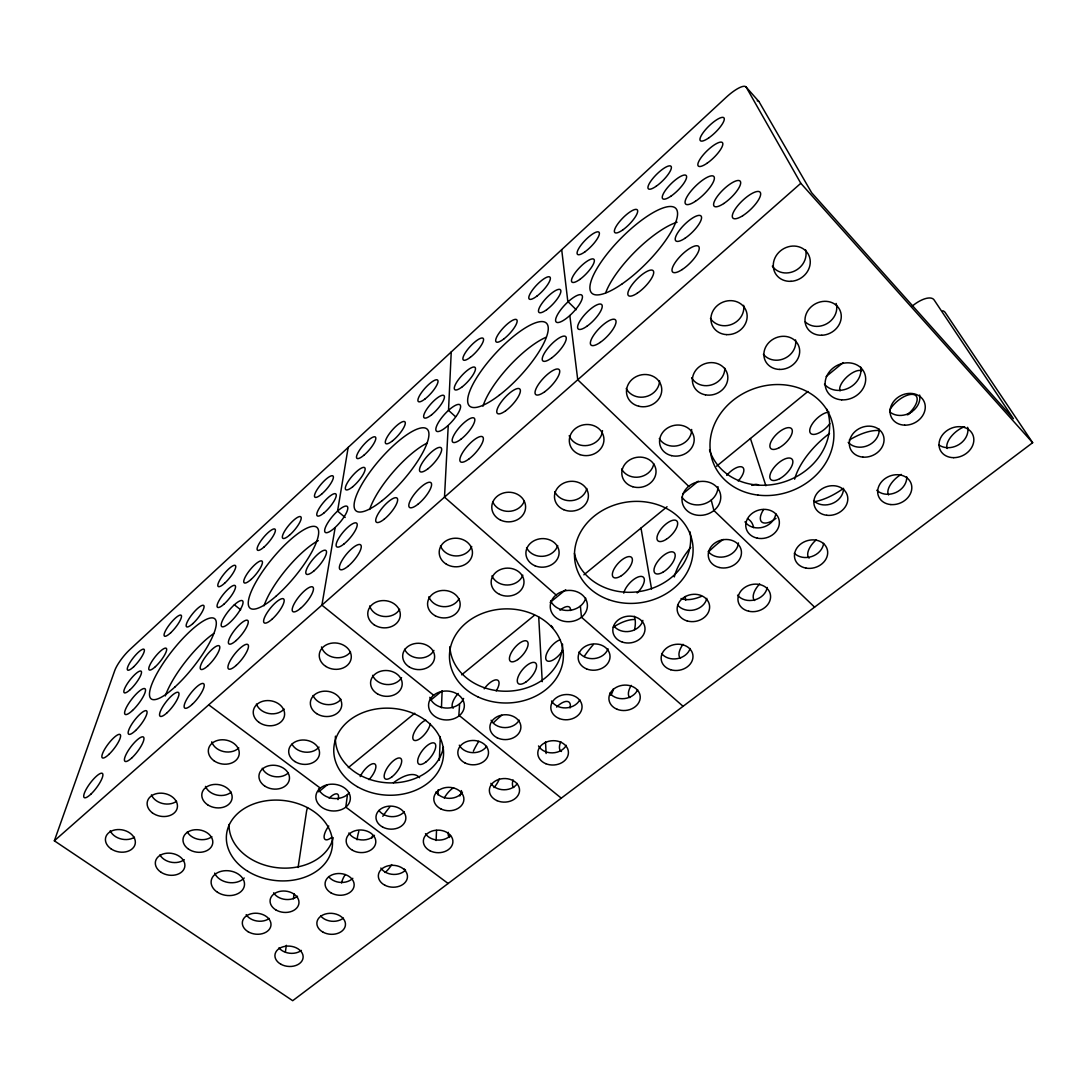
<?xml version="1.0" encoding="UTF-8"?>
<svg xmlns="http://www.w3.org/2000/svg" width="1087" height="1087" viewBox="0 0 1087 1087"><rect width="100%" height="100%" fill="white"/><g stroke="black" fill="none" stroke-linecap="round" stroke-linejoin="round"><path stroke-width="1.5" d="M463.633 698.438A17.691 14.389 1.6 0 1 459.652 703.751L458.796 716.088A17.895 14.471 1.5 0 1 433.944 715.722A17.895 14.471 1.5 0 1 433.224 695.612L434.229 694.797A17.895 14.471 1.5 0 1 459.176 695.435A17.895 14.471 1.5 0 1 459.366 715.626L561.286 798.157M436.118 840.523L436.526 830.373M437.952 794.869L438.156 789.787M439.338 760.275L440.289 736.551M441.444 707.759L442.137 690.816L430.398 700.422M447.817 425.696L447.26 426.199A17.664 5.163 -48.1 0 1 435.833 429.093A17.664 5.163 -48.1 0 1 448.306 410.533L448.877 410.03A17.664 5.163 -48.1 0 1 460.616 406.715A17.664 5.163 -48.1 0 1 448.252 425.302L444.501 497.153L556.082 594.969L556.693 594.48A18.615 15.653 -4.7 0 1 582.578 595.173A18.615 15.653 -4.7 0 1 581.722 617.036L581.097 617.538A18.615 15.653 -4.7 0 1 555.308 617.117A18.615 15.653 -4.7 0 1 555.62 595.35L556.082 594.969M451.241 351.957L448.523 410.342L455.494 416.661M448.129 883.486L345.802 807.138L347.473 794.57M285.365 951.967L286.357 945.323M293.368 898.84L294.115 893.867M298.083 867.48L306.52 811.513A17.528 6.495 -53.4 0 1 307.594 807.614M334.796 527.779L334.266 528.241A17.025 4.796 -49.7 0 1 324.741 529.695A17.025 4.796 -49.7 0 1 337.364 511.27L337.894 510.795A17.025 4.796 -49.7 0 1 347.745 508.933A17.025 4.796 -49.7 0 1 335.19 527.412L321.901 605.146L433.659 695.259M348.18 447.396L337.568 511.08L345.177 517.48M54.35 840.808L114.76 670.53A18.628 4.362 -51.7 0 1 129.788 649.659L726.13 97.368A23.343 6.305 -44 0 1 746.266 87.273L800.806 183.295L1032.65 442.694L292.702 1000.692L54.35 840.808L800.806 183.295M234.344 604.807L234.643 604.535A16.55 4.43 -51.1 0 1 242.836 603.937A16.55 4.43 -51.1 0 1 230.159 622.267L229.792 622.606A16.55 4.43 -51.1 0 1 221.395 623.367A16.55 4.43 -51.1 0 1 234.344 604.793L240.675 609.766M567.876 301.969L561.694 249.657M569.819 315.515L569.208 316.059A18.547 5.517 -46.3 0 1 557.21 315.23A18.547 5.517 -46.3 0 1 580.336 294.645A18.547 5.517 -46.3 0 1 569.819 315.515L577.74 379.784L688.71 486.31A19.539 16.835 -14.3 0 1 716.102 486.392A19.539 16.835 -14.3 0 1 713.928 510.51L713.507 510.849A19.539 16.835 -14.3 0 1 686.699 510.36A19.539 16.835 -14.3 0 1 688.207 486.731L688.71 486.31M327.432 784.692L319.619 791.091A17.528 6.495 -53.4 0 0 318.708 791.852M348.288 767.626L414.758 713.221M461.649 674.837L534.532 615.201M550.131 602.443L565.702 589.684M583.882 574.819L667.051 506.746M682.677 493.96L698.316 481.161M716.55 466.241L807.899 391.483M826.188 376.51L843.159 362.61M459.421 703.928L459.081 704.213A17.691 14.389 1.6 0 1 429.813 697.338M585.73 598.203A18.397 15.544 -4.7 0 1 580.621 605.812L580.01 606.315A18.397 15.544 -4.7 0 1 550.633 600.703M711.211 500.088L710.803 500.428A19.308 16.699 -14.6 0 1 681.984 497.126M320.312 788.116L320.842 787.695A17.297 13.384 5.3 0 1 349.688 794.488A17.297 13.384 5.3 0 1 329.212 810.494A17.297 13.384 5.3 0 1 320.312 788.116L208.718 704.838M683.084 706.305L581.477 617.226L580.376 606.016M814.584 607.144L713.914 510.51L711.224 500.102A19.308 16.699 -14.6 0 0 717.963 486.663M568.121 301.751L576.219 309.727M745.954 86.878L758.794 101.417M1032.65 442.694L945.214 312.512A21.577 9.321 -40.5 0 0 942.769 310.773M750.424 438.509L765.887 485.767M640.99 528.065L651.561 589.005M538.717 616.981L542.236 681.671M545.497 741.864L546.136 753.522M757.231 100.792A23.221 6.522 -43.8 0 1 759.106 101.825L811.649 192.739L1013.424 418.74L934.127 299.958A21.672 9.172 -40.7 0 0 912.401 305.95M605.676 292.811A59.391 18.397 -45.2 0 1 677.079 222.21M836.161 303.463A18.438 16.251 -29.8 0 1 827.234 323.491A18.438 16.251 -29.8 0 1 805.277 321.861M743.671 305.325A18.221 16.495 -25.9 0 1 731.741 324.361A18.221 16.495 -25.9 0 1 710.45 318.45M967.661 427.313A17.786 14.688 -26.7 0 1 958.938 444.556A17.786 14.688 -26.7 0 1 938.937 445.004M805.589 249.833A18.805 16.876 -32.9 0 1 794.842 270.894A18.805 16.876 -32.9 0 1 772.327 266.152M843.512 489.001A17.079 14.376 -20.4 0 1 832.017 503.594A17.079 14.376 -20.4 0 1 813.592 500.618M879.206 429.12A17.582 14.905 -24.3 0 1 867.793 445.575A17.582 14.905 -24.3 0 1 848.186 442.327M860.755 367.134A20.571 17.786 -26.6 0 1 848.349 388.195A20.571 17.786 -26.6 0 1 824.449 384.159M795.575 339.932A18.071 16.006 -25.9 0 1 784.42 358.493A18.071 16.006 -25.9 0 1 763.387 354.24M724.825 368.262A17.732 15.884 -20.6 0 1 711.387 384.947A17.732 15.884 -20.6 0 1 691.631 377.76M827.003 409.337A62.149 53.956 -20.6 0 1 785.629 481.405A62.149 53.956 -20.6 0 1 709.512 449.882M919.656 395.029A17.922 15.136 -27 0 1 910.104 412.802A17.922 15.136 -27 0 1 889.655 411.81M906.735 476.826A17.283 14.362 -23 0 1 895.865 492.506A17.283 14.362 -23 0 1 876.774 490.251M823.633 543.337A16.672 13.859 -17.7 0 1 811.812 556.503A16.672 13.859 -17.7 0 1 794.312 553.215M659.578 380.926A17.541 15.87 -15.3 0 1 645.501 396.741A17.541 15.87 -15.3 0 1 626.234 388.467M691.658 429.46A17.256 15.272 -15.3 0 1 678.696 445.425A17.256 15.272 -15.3 0 1 659.279 438.564M775.819 513.689A16.808 14.253 -16.7 0 1 762.775 527.263A16.808 14.253 -16.7 0 1 744.975 521.855M809.095 558.12A16.183 8.071 -43.9 0 1 816.079 539.981M840.115 390.872A14.838 6.427 -42.2 0 1 846.827 376.999A14.838 6.427 -42.2 0 1 861.624 370.844M843.566 488.335A55.274 25.694 -42.8 0 1 814.584 501.65M794.651 479.177A55.274 25.694 -42.8 0 1 829.53 433.414M947.185 448.51A17.27 8.533 -40 0 1 964.604 426.688M829.816 423.672A14.81 6.563 -43 0 1 813.429 434.433A14.81 6.563 -43 0 1 812.655 423.359A14.81 6.563 -43 0 1 829.014 412.082M889.696 410.084A18.234 8.424 -41.2 0 1 913.854 394.595A18.234 8.424 -41.2 0 1 907.265 414.854M908.338 414.555A18.153 8.56 -41 0 1 910.064 413.101M910.947 412.421A18.153 8.56 -41 0 1 911.857 411.769M849.26 440.086A55.016 26.115 -42.7 0 1 879.179 430.506M888.541 494.938A16.781 8.343 -41.6 0 1 901.232 474.408M482.981 406.198A56.225 17.27 -47.2 0 1 545.851 337.364M690.041 531.828A58.82 50.423 -9.2 0 1 641.724 591.151A58.82 50.423 -9.2 0 1 574.439 553.392M738.44 542.943A16.55 13.995 -14 0 1 726.034 556.422A16.55 13.995 -14 0 1 708.194 551.476M706.822 598.326A16.156 13.479 -11.1 0 1 694.24 609.902A16.156 13.479 -11.1 0 1 677.609 605.079M642.865 620.405A15.979 13.316 -7.6 0 1 630.025 631.302A15.979 13.316 -7.6 0 1 613.747 625.854M690.136 648.463A15.829 12.976 -9.4 0 1 677.283 658.654A15.829 12.976 -9.4 0 1 661.603 653.572M767.191 587.469A16.291 13.506 -14.1 0 1 754.636 599.888A16.291 13.506 -14.1 0 1 737.557 595.16M653.79 463.782A16.998 14.987 -11.6 0 1 639.292 477.003A16.998 14.987 -11.6 0 1 621.628 469M586.844 488.484A16.794 14.783 -6.3 0 1 571.83 500.618A16.794 14.783 -6.3 0 1 554.791 491.664M557.699 545.538A16.427 14.185 -3.6 0 1 542.807 556.299A16.427 14.185 -3.6 0 1 526.57 547.644M524.369 500.917A16.713 14.702 -1.6 0 1 508.716 511.352A16.713 14.702 -1.6 0 1 492.642 501.623M602.483 430.629A17.161 15.395 -8.6 0 1 587.7 445.439A17.161 15.395 -8.6 0 1 569.194 435.67M685.707 600.173A52.23 24.661 -46 0 1 685.299 596.505M708.969 551.517A52.23 24.661 -46 0 1 723.249 539.451M726.727 475.372A14.063 6.114 -45 0 1 742.231 467.07A14.063 6.114 -45 0 1 738.182 480.997M680.476 658.301A15.408 7.555 -47.6 0 1 683.03 644.319M754.609 600.513A15.829 7.867 -45.5 0 1 759.691 583.936M775.982 518.404A17.202 7.989 -44.5 0 1 775.14 519.029M774.284 519.613A17.202 7.989 -44.5 0 1 761.634 521.896A17.202 7.989 -44.5 0 1 763.617 509.545M747.53 518.689A52.475 24.267 -46.1 0 1 753.617 527.657M701.631 596.287A52.475 24.267 -46.1 0 1 681.046 598.516M674.293 576.939A52.475 24.267 -46.1 0 1 690.707 547.427M751.783 485.4A14.498 6.508 -44.8 0 1 758.903 485.454M369.648 509.49A53.902 16.101 -49 0 1 426.824 443.224M264.032 605.772A52.19 14.905 -50.5 0 1 318.287 540.606M165.319 695.925A50.926 13.751 -51.7 0 1 213.745 633.517M562.536 644.075A56.347 46.755 -1.2 0 1 507.276 691.21A56.347 46.755 -1.2 0 1 449.896 646.602M608.013 648.776A15.775 13.044 -5.5 0 1 594.44 658.545A15.775 13.044 -5.5 0 1 578.909 652.051M579.847 699.783A15.463 12.541 -3.9 0 1 565.919 707.895A15.463 12.541 -3.9 0 1 551.557 700.993M519.178 720.178A15.327 12.365 -1.1 0 1 505.088 727.611A15.327 12.365 -1.1 0 1 491.093 720.233M566.286 745.315A15.164 12.093 -3 0 1 552.427 752.87A15.164 12.093 -3 0 1 538.513 745.94M637.621 689.756A15.531 12.609 -6.5 0 1 624.59 698.574A15.531 12.609 -6.5 0 1 609.78 693.139M522.82 575.159A16.251 13.873 -1.4 0 1 507.602 585.01A16.251 13.873 -1.4 0 1 491.976 575.825M459.094 598.679A16.128 13.642 2.3 0 1 443.333 606.655A16.128 13.642 2.3 0 1 428.862 596.749M433.903 650.393A15.802 13.098 3.2 0 1 418.984 658.043A15.802 13.098 3.2 0 1 404.581 649.265M399.676 609.277A16.101 13.52 5.4 0 1 383.616 616.438A16.101 13.52 5.4 0 1 369.621 605.975M471.717 546.476A16.441 14.199 1.9 0 1 455.997 555.946A16.441 14.199 1.9 0 1 440.507 545.932M349.362 792.627A17.12 13.302 5.4 0 1 332.948 798.429A17.12 13.302 5.4 0 1 318.559 788.999M443.428 747.285A54.364 43.249 3.7 0 1 384.322 782.558A54.364 43.249 3.7 0 1 335.435 736.157M486.663 746.321A15.177 12.106 0.3 0 1 472.546 752.652A15.177 12.106 0.3 0 1 459.285 745.193M462.478 792.124A14.892 11.644 1.1 0 1 449.244 798.347A14.892 11.644 1.1 0 1 435.996 791.934M404.364 811.649A14.81 11.468 3.2 0 1 378.969 810.481M450.494 835.523A14.634 11.237 1.4 0 1 425.465 833.675M517.412 783.496A14.933 11.726 -1 0 1 504.001 789.773A14.933 11.726 -1 0 1 490.862 783.333M401.565 677.677A15.666 12.799 4.5 0 1 386.415 684.511A15.666 12.799 4.5 0 1 372.596 675.326M340.951 699.308A15.585 12.568 6.8 0 1 325.978 704.485A15.585 12.568 6.8 0 1 313.083 695.49M319.007 747.109A15.3 12.079 7 0 1 304.822 752.122A15.3 12.079 7 0 1 291.982 744.106M284.115 709.064A15.585 12.446 8.9 0 1 268.91 713.534A15.585 12.446 8.9 0 1 256.423 704.063M350.517 651.942A15.884 13.071 7.1 0 1 334.429 657.486A15.884 13.071 7.1 0 1 321.494 646.928M184.26 859.668A14.715 10.924 9.7 0 1 159.925 854.898M176.583 801.268A15.123 11.468 10.9 0 1 151.433 794.91M301.384 950.405A13.995 10.123 5.3 0 1 278.951 947.85M134.516 837.221A14.946 11.101 11.4 0 1 110.208 830.781M352.813 878.31A14.416 10.816 4.4 0 1 328.6 876.557M297.525 896.218A14.348 10.625 5.9 0 1 273.598 892.821M244.222 878.011A16.604 12.324 7.8 0 1 228.121 882.454A16.604 12.324 7.8 0 1 214.655 873.092M211.856 836.677A14.838 11.155 9.2 0 1 187.317 831.922M231.232 792.138A15.109 11.604 9.4 0 1 216.829 795.045A15.109 11.604 9.4 0 1 205.484 786.39M333.22 837.71A52.665 40.015 6.7 0 1 276.261 867.589A52.665 40.015 6.7 0 1 229.058 824.476M269.318 918.447A14.24 10.408 6.5 0 1 246.165 914.67M343.424 918.067A14.172 10.435 4.3 0 1 320.665 915.933M405.56 870.116A14.43 10.897 2.7 0 1 380.871 868.051M238.814 747.978A15.395 12.025 9.9 0 1 223.528 751.538A15.395 12.025 9.9 0 1 211.734 741.81M288.381 772.871A15.164 11.821 7.7 0 1 274.128 776.539A15.164 11.821 7.7 0 1 262.28 768.292M374.458 835.332A14.675 11.223 4 0 1 361.061 839.884A14.675 11.223 4 0 1 348.913 832.955M613.421 688.669A14.742 6.93 -49.6 0 1 610.84 695.245M584.195 656.534A50.192 23.099 -49 0 1 593.393 644.509M613.245 627.172A50.192 23.099 -49 0 1 634.197 619.495M559.995 610.228A13.207 5.557 -49 0 1 570.458 610.514M552.835 627.498A13.207 5.557 -49 0 1 551.775 626.601M551.598 626.275A13.207 5.557 -49 0 1 551.34 625.541M561.449 751.484A14.865 7.011 -50.8 0 1 560.783 741.714M629.917 697.609A15.15 7.337 -49 0 1 631.221 685.367M634.278 616.234A50.423 22.718 -49 0 1 634.55 629.631M623.775 593.162A13.886 6.128 -47.6 0 1 640.365 576.423A13.886 6.128 -47.6 0 1 638.395 591.695M637.797 592.333A13.886 6.128 -47.6 0 1 637.172 592.945M562.658 650.515A13.533 5.843 -49.5 0 1 549.356 661.276A13.533 5.843 -49.5 0 1 547.413 651.996A13.533 5.843 -49.5 0 1 560.389 639.672M556.612 707.08A14.376 6.576 -50.4 0 1 567.02 701.4A14.376 6.576 -50.4 0 1 570.077 707.95M499.409 778.74A14.321 6.413 -52.2 0 1 494.001 787.586M473.348 751.199A48.725 21.509 -51.5 0 1 478.742 741.334M493.362 722.855A48.725 21.509 -51.5 0 1 501.732 715.3M449.597 837.466A14.471 6.468 -53.3 0 1 448.292 832.329M513.716 787.531A14.688 6.78 -51.9 0 1 513.105 779.95M484.204 688.832A13.126 5.462 -50.7 0 1 496.868 679.891A13.126 5.462 -50.7 0 1 496.215 690.911M453.225 708.167A12.827 5.204 -51.1 0 1 458.198 693.452M461.404 790.575A14.009 6.087 -52.8 0 1 459.855 795.956M444.27 798.035A14.009 6.087 -52.8 0 1 453.605 787.667M405.003 870.728A14.348 6.25 -54.1 0 1 404.405 869.016M430.316 723.562A12.704 5.055 -51.8 0 1 419.419 739.024A12.704 5.055 -51.8 0 1 413.4 734.418A12.704 5.055 -51.8 0 1 425.805 720.11M360.218 776.594A12.555 4.851 -52.8 0 1 374.458 763.781A12.555 4.851 -52.8 0 1 368.982 779.664M331.848 837.207A12.84 4.959 -53.8 0 1 324.239 838.131A12.84 4.959 -53.8 0 1 328.763 826.011M393.426 782.762A47.842 19.593 -53.4 0 1 419.555 777.721M357.093 839.803A47.842 19.593 -53.4 0 1 358.832 831.351M391.687 864.6A14.022 5.924 -54.3 0 1 385.097 872.494M329.184 798.184A12.46 4.701 -53.4 0 1 337.989 799.638M341.576 882.929A13.737 5.612 -54.6 0 1 345.286 874.532M371.754 838.118A47.651 19.933 -53.5 0 1 372.583 835.781M382.801 816.323A47.651 19.933 -53.5 0 1 389.771 807.016M600.187 342.432A17.555 5.639 -46 0 0 615.527 319.945A17.555 5.639 -46 0 0 593.896 334.891A17.555 5.639 -46 0 0 600.187 342.432M586.926 326.263A16.916 5.231 -46.1 0 0 601.777 304.686A16.916 5.231 -46.1 0 0 581.083 319.252A16.916 5.231 -46.1 0 0 586.926 326.263M579.765 279.468A15.829 4.552 -46 0 0 594.032 259.453A15.829 4.552 -46 0 0 574.928 273.15A15.829 4.552 -46 0 0 579.765 279.468M707.121 163.213A16.835 4.81 -44.2 0 0 722.407 142.601A16.835 4.81 -44.2 0 0 701.441 157.139A16.835 4.81 -44.2 0 0 707.121 163.213M656.29 186.176A15.965 4.416 -44.9 0 0 671.087 166.393A15.965 4.416 -44.9 0 0 651.643 180.007A15.965 4.416 -44.9 0 0 656.29 186.176M584.996 251.79A15.422 4.28 -45.9 0 0 599.114 232.373A15.422 4.28 -45.9 0 0 580.621 245.662A15.422 4.28 -45.9 0 0 584.996 251.79M708.67 137.967A16.4 4.511 -44.2 0 0 723.969 117.899A16.4 4.511 -44.2 0 0 703.751 131.853A16.4 4.511 -44.2 0 0 708.67 137.967M742.761 215.688A18.792 6.006 -43.7 0 0 760.207 192.317A18.792 6.006 -43.7 0 0 736.456 207.345A18.792 6.006 -43.7 0 0 742.761 215.688M622.769 229.914A15.952 4.511 -45.4 0 0 637.362 209.954A15.952 4.511 -45.4 0 0 617.987 223.623A15.952 4.511 -45.4 0 0 622.769 229.914M671.005 196.136A16.536 4.742 -44.7 0 0 686.277 175.618A16.536 4.742 -44.7 0 0 665.964 189.6A16.536 4.742 -44.7 0 0 671.005 196.136M695.422 201.285A19.715 5.856 -44.4 0 0 714.01 176.705A19.715 5.856 -44.4 0 0 689.688 192.739A19.715 5.856 -44.4 0 0 695.422 201.285M684.837 238.379A17.705 5.476 -44.6 0 0 701.169 216.177A17.705 5.476 -44.6 0 0 679.171 230.661A17.705 5.476 -44.6 0 0 684.837 238.379M637.267 293.205A17.541 5.53 -45.3 0 0 653.301 270.88A17.541 5.53 -45.3 0 0 631.724 285.215A17.541 5.53 -45.3 0 0 637.267 293.205M622.375 283.707A59.69 17.813 -45.3 0 0 676.046 208.663A59.69 17.813 -45.3 0 0 602.714 259.752A59.69 17.813 -45.3 0 0 622.375 283.707M723.738 203.541A18.044 5.557 -44 0 0 740.206 181.189A18.044 5.557 -44 0 0 717.488 196.19A18.044 5.557 -44 0 0 723.738 203.541M682.242 269.522A18.234 5.856 -44.6 0 0 698.724 246.532A18.234 5.856 -44.6 0 0 675.897 261.532A18.234 5.856 -44.6 0 0 682.242 269.522M821.772 335.258A18.669 16.414 -29.3 0 0 839.477 309.279A18.669 16.414 -29.3 0 0 808.117 310.339A18.669 16.414 -29.3 0 0 821.772 335.258M726.564 334.619A18.452 16.658 -25.4 0 0 745.818 309.999A18.452 16.658 -25.4 0 0 714.702 308.314A18.452 16.658 -25.4 0 0 726.564 334.619M953.679 457.668A18.003 14.81 -26.4 0 0 972.688 434.447A18.003 14.81 -26.4 0 0 942.891 434.392A18.003 14.81 -26.4 0 0 953.679 457.668M791.023 281.316A19.05 17.052 -32.4 0 0 808.157 253.991A19.05 17.052 -32.4 0 0 776.145 255.785A19.05 17.052 -32.4 0 0 791.023 281.316M826.786 515.279A17.283 14.484 -20.2 0 0 847.14 494.802A17.283 14.484 -20.2 0 0 818.579 491.569A17.283 14.484 -20.2 0 0 826.786 515.279M862.874 457.111A17.8 15.028 -24 0 0 883.269 435.221A17.8 15.028 -24 0 0 853.906 432.653A17.8 15.028 -24 0 0 862.874 457.111M841.691 399.839A20.83 17.935 -26.3 0 0 864.532 373.14A20.83 17.935 -26.3 0 0 829.979 371.047A20.83 17.935 -26.3 0 0 841.691 399.839M779.447 369.431A18.289 16.156 -25.5 0 0 798.32 345.068A18.289 16.156 -25.5 0 0 767.544 344.117A18.289 16.156 -25.5 0 0 779.447 369.431M705.477 394.853A17.949 16.033 -20.2 0 0 727.244 373.561A17.949 16.033 -20.2 0 0 697.596 368.221A17.949 16.033 -20.2 0 0 705.477 394.853M757.911 495.074A62.91 54.418 -20.3 0 0 831.229 418.984A62.91 54.418 -20.3 0 0 726.7 406.13A62.91 54.418 -20.3 0 0 757.911 495.074M904.669 425.153A18.153 15.259 -26.7 0 0 924.195 401.782A18.153 15.259 -26.7 0 0 894.153 400.872A18.153 15.259 -26.7 0 0 904.669 425.153M890.851 504.572A17.501 14.471 -22.8 0 0 911.096 483.457A17.501 14.471 -22.8 0 0 882.291 480.997A17.501 14.471 -22.8 0 0 890.851 504.572M805.943 568.093A16.862 13.968 -17.5 0 0 827.329 549.669A16.862 13.968 -17.5 0 0 799.937 544.641A16.862 13.968 -17.5 0 0 805.943 568.093M638.816 406.266A17.759 16.02 -14.9 0 0 661.344 386.333A17.759 16.02 -14.9 0 0 632.186 379.322A17.759 16.02 -14.9 0 0 638.816 406.266M671.481 455.63A17.46 15.408 -15 0 0 693.819 436.417A17.46 15.408 -15 0 0 665.285 429.678A17.46 15.408 -15 0 0 671.481 455.63M757.299 538.16A17.012 14.362 -16.5 0 0 779.026 519.681A17.012 14.362 -16.5 0 0 751.375 513.988A17.012 14.362 -16.5 0 0 757.299 538.16M779.243 447.654A14.348 6.25 -43.8 0 0 791.621 428.781A14.348 6.25 -43.8 0 0 772.449 439.175A14.348 6.25 -43.8 0 0 779.243 447.654M779.678 478.688A14.702 6.604 -44 0 0 792.056 459.203A14.702 6.604 -44 0 0 772.3 469.91A14.702 6.604 -44 0 0 779.678 478.688M461.065 439.121A16.074 4.878 -48.1 0 0 474.312 418.25A16.074 4.878 -48.1 0 0 455.14 433.061A16.074 4.878 -48.1 0 0 461.065 439.121M470.386 357.27A14.675 4.035 -47.5 0 0 483.267 338.465A14.675 4.035 -47.5 0 0 466.024 351.699A14.675 4.035 -47.5 0 0 470.386 357.27M551.639 357.949A16.658 5.136 -46.7 0 0 565.743 336.657A16.658 5.136 -46.7 0 0 545.416 351.563A16.658 5.136 -46.7 0 0 551.639 357.949M499.096 395.342A56.51 16.713 -47.2 0 0 546.394 323.138A56.51 16.713 -47.2 0 0 478.334 375.151A56.51 16.713 -47.2 0 0 499.096 395.342M462.423 386.659A15.069 4.266 -47.7 0 0 475.046 367.392A15.069 4.266 -47.7 0 0 457.165 381.469A15.069 4.266 -47.7 0 0 462.423 386.659M469.353 458.66A16.658 5.245 -48.2 0 0 482.764 436.974A16.658 5.245 -48.2 0 0 462.736 452.423A16.658 5.245 -48.2 0 0 469.353 458.66M544.723 391.728A17.147 5.489 -46.9 0 0 559.153 369.594A17.147 5.489 -46.9 0 0 538.214 384.798A17.147 5.489 -46.9 0 0 544.723 391.728M505.618 410.804A16.577 5.163 -47.5 0 0 519.98 389.2A16.577 5.163 -47.5 0 0 500.115 403.603A16.577 5.163 -47.5 0 0 505.618 410.804M536.869 296.153A15.082 4.185 -46.6 0 0 549.995 277.158A15.082 4.185 -46.6 0 0 531.869 290.895A15.082 4.185 -46.6 0 0 536.869 296.153M503.716 339.035A15.123 4.253 -47.1 0 0 516.773 319.795A15.123 4.253 -47.1 0 0 498.743 333.573A15.123 4.253 -47.1 0 0 503.716 339.035M546.679 309.7A15.598 4.47 -46.5 0 0 560.539 289.876A15.598 4.47 -46.5 0 0 541.829 303.572A15.598 4.47 -46.5 0 0 546.679 309.7M608.475 599.562A59.513 50.79 -9.1 0 0 692.895 545.674A59.513 50.79 -9.1 0 0 599.997 511.95A59.513 50.79 -9.1 0 0 608.475 599.562M687.201 620.949A16.346 13.574 -11 0 0 709.485 605.201A16.346 13.574 -11 0 0 683.451 597.741A16.346 13.574 -11 0 0 687.201 620.949M622.348 642.104A16.156 13.397 -7.5 0 0 644.931 627.512A16.156 13.397 -7.5 0 0 619.441 619.087A16.156 13.397 -7.5 0 0 622.348 642.104M670.72 669.741A16.006 13.071 -9.3 0 0 692.895 655.026A16.006 13.071 -9.3 0 0 667.567 647.336A16.006 13.071 -9.3 0 0 670.72 669.741M719.186 567.496A16.753 14.104 -13.8 0 0 741.212 550.144A16.753 14.104 -13.8 0 0 714.173 543.582A16.753 14.104 -13.8 0 0 719.186 567.496M500.428 520.034A16.916 14.81 -1.6 0 0 525.605 506.759A16.916 14.81 -1.6 0 0 500.047 494.381A16.916 14.81 -1.6 0 0 500.428 520.034M579.955 454.624A17.365 15.531 -8.5 0 0 603.815 437.558A17.365 15.531 -8.5 0 0 576.11 428.006A17.365 15.531 -8.5 0 0 579.955 454.624M632.783 486.731A17.202 15.109 -11.4 0 0 655.828 469.163A17.202 15.109 -11.4 0 0 628.15 460.983A17.202 15.109 -11.4 0 0 632.783 486.731M534.981 565.77A16.618 14.294 -3.6 0 0 559.085 551.87A16.618 14.294 -3.6 0 0 533.432 541.068A16.618 14.294 -3.6 0 0 534.981 565.77M563.664 509.667A16.998 14.905 -6.2 0 0 588.393 495.088A16.998 14.905 -6.2 0 0 562.278 483.878A16.998 14.905 -6.2 0 0 563.664 509.667M748.726 611.234A16.482 13.601 -13.9 0 0 770.33 594.249A16.482 13.601 -13.9 0 0 743.725 588.216A16.482 13.601 -13.9 0 0 748.726 611.234M666.277 539.342A13.696 5.911 -46.5 0 0 676.753 520.904A13.696 5.911 -46.5 0 0 658.899 532.222A13.696 5.911 -46.5 0 0 666.277 539.342M663.111 572.102A14.036 6.237 -46.9 0 0 674.429 552.93A14.036 6.237 -46.9 0 0 656.222 563.677A14.036 6.237 -46.9 0 0 663.111 572.102M344.049 543.921A15.463 4.525 -49.8 0 0 356.821 523.35A15.463 4.525 -49.8 0 0 339.103 537.657A15.463 4.525 -49.8 0 0 344.049 543.921M363.873 455.263A14.117 3.777 -49 0 0 375.45 437.083A14.117 3.777 -49 0 0 359.145 450.738A14.117 3.777 -49 0 0 363.873 455.263M427.802 468.877A15.884 4.783 -48.6 0 0 441.281 447.98A15.884 4.783 -48.6 0 0 422.666 462.192A15.884 4.783 -48.6 0 0 427.802 468.877M382.203 500.591A54.16 15.571 -49 0 0 427.585 429.596A54.16 15.571 -49 0 0 364.784 479.557A54.16 15.571 -49 0 0 382.203 500.591M352.677 486.772A14.498 3.981 -49.3 0 0 364.811 467.804A14.498 3.981 -49.3 0 0 348.193 481.419A14.498 3.981 -49.3 0 0 352.677 486.772M347.84 566.409A16.02 4.837 -50 0 0 360.802 545.022A16.02 4.837 -50 0 0 342.337 559.927A16.02 4.837 -50 0 0 347.84 566.409M418.06 504.164A16.373 5.082 -49 0 0 430.968 482.71A16.373 5.082 -49 0 0 411.552 498.24A16.373 5.082 -49 0 0 418.06 504.164M384.241 519.165A15.884 4.783 -49.3 0 0 397.149 498.186A15.884 4.783 -49.3 0 0 378.616 513.01A15.884 4.783 -49.3 0 0 384.241 519.165M425.207 398.82A14.416 3.927 -48.1 0 0 437.721 380.205A14.416 3.927 -48.1 0 0 420.954 393.385A14.416 3.927 -48.1 0 0 425.207 398.82M392.529 440.833A14.498 3.981 -48.7 0 0 405.016 421.946A14.498 3.981 -48.7 0 0 388.317 435.208A14.498 3.981 -48.7 0 0 392.529 440.833M431.621 414.772A14.892 4.185 -48.2 0 0 444.012 395.627A14.892 4.185 -48.2 0 0 426.484 409.636A14.892 4.185 -48.2 0 0 431.621 414.772M236.178 640.515A15.028 4.158 -51.3 0 0 247.809 620.514A15.028 4.158 -51.3 0 0 230.987 635.474A15.028 4.158 -51.3 0 0 236.178 640.515M263.883 547.155A13.683 3.519 -50.2 0 0 275.093 529.233A13.683 3.519 -50.2 0 0 259.752 542.603A13.683 3.519 -50.2 0 0 263.883 547.155M313.871 570.96A15.327 4.416 -50.3 0 0 326.073 550.647A15.327 4.416 -50.3 0 0 308.545 565.403A15.327 4.416 -50.3 0 0 313.871 570.96M275.84 596.369A52.421 14.416 -50.4 0 0 317.01 527.467A52.421 14.416 -50.4 0 0 257.51 579.357A52.421 14.416 -50.4 0 0 275.84 596.369M251.029 579.48A14.063 3.696 -50.6 0 0 262.035 561.109A14.063 3.696 -50.6 0 0 246.192 575.295A14.063 3.696 -50.6 0 0 251.029 579.48M236.151 665.434A15.558 4.443 -51.5 0 0 247.945 644.632A15.558 4.443 -51.5 0 0 230.485 660.203A15.558 4.443 -51.5 0 0 236.151 665.434M300.474 608.421A15.816 4.674 -50.7 0 0 313.002 587.238A15.816 4.674 -50.7 0 0 295.012 602.32A15.816 4.674 -50.7 0 0 300.474 608.421M271.927 619.318A15.395 4.402 -50.9 0 0 283.625 598.951A15.395 4.402 -50.9 0 0 266.138 614.345A15.395 4.402 -50.9 0 0 271.927 619.318M321.725 494.014A13.914 3.669 -49.5 0 0 333.016 475.997A13.914 3.669 -49.5 0 0 317.091 489.639A13.914 3.669 -49.5 0 0 321.725 494.014M289.522 535.144A14.022 3.709 -50 0 0 300.841 516.841A14.022 3.709 -50 0 0 284.943 530.619A14.022 3.709 -50 0 0 289.522 535.144M324.008 512.915A14.362 3.9 -49.7 0 0 335.951 494.069A14.362 3.9 -49.7 0 0 319.605 507.67A14.362 3.9 -49.7 0 0 324.008 512.915M133.715 666.739A13.261 3.166 -51.7 0 0 144.082 649.333A13.261 3.166 -51.7 0 0 129.666 663.043A13.261 3.166 -51.7 0 0 133.715 666.739M131.88 757.829A15.232 4.063 -52.7 0 0 143.579 737.19A15.232 4.063 -52.7 0 0 127.111 752.489A15.232 4.063 -52.7 0 0 131.88 757.829M109.108 754.201A14.634 3.723 -52.6 0 0 120.195 734.608A14.634 3.723 -52.6 0 0 104.406 749.717A14.634 3.723 -52.6 0 0 109.108 754.201M91.186 793.863A15.123 3.913 -53.1 0 0 102.477 773.482A15.123 3.913 -53.1 0 0 86.24 789.176A15.123 3.913 -53.1 0 0 91.186 793.863M192.847 623.585A13.683 3.438 -51.2 0 0 203.785 605.554A13.683 3.438 -51.2 0 0 188.717 619.237A13.683 3.438 -51.2 0 0 192.847 623.585M155.441 666.616A13.751 3.41 -51.6 0 0 166.352 648.382A13.751 3.41 -51.6 0 0 151.365 662.241A13.751 3.41 -51.6 0 0 155.441 666.616M223.881 604.223A13.968 3.614 -50.9 0 0 235.254 585.703A13.968 3.614 -50.9 0 0 219.791 599.331A13.968 3.614 -50.9 0 0 223.881 604.223M174.993 686.93A51.157 13.302 -51.6 0 0 214.941 618.951A51.157 13.302 -51.6 0 0 158.688 670.448A51.157 13.302 -51.6 0 0 174.993 686.93M167.181 712.651A15.028 4.035 -52.2 0 0 178.553 692.555A15.028 4.035 -52.2 0 0 162.058 707.868A15.028 4.035 -52.2 0 0 167.181 712.651M170.673 632.783A13.37 3.261 -51.3 0 0 181.189 615.283A13.37 3.261 -51.3 0 0 166.501 628.965A13.37 3.261 -51.3 0 0 170.673 632.783M130.236 689.593A13.683 3.343 -51.9 0 0 141.256 671.318A13.683 3.343 -51.9 0 0 126.54 684.932A13.683 3.343 -51.9 0 0 130.236 689.593M135.617 730.478A14.702 3.818 -52.4 0 0 146.623 710.898A14.702 3.818 -52.4 0 0 130.589 726.17A14.702 3.818 -52.4 0 0 135.617 730.478M132.532 710.436A16.196 4.076 -52.1 0 0 145.114 688.845A16.196 4.076 -52.1 0 0 127.546 705.341A16.196 4.076 -52.1 0 0 132.532 710.436M192.25 704.335A15.408 4.28 -52.1 0 0 203.69 683.75A15.408 4.28 -52.1 0 0 186.584 699.539A15.408 4.28 -52.1 0 0 192.25 704.335M207.658 666.032A14.933 4.063 -51.6 0 0 219.425 646.018A14.933 4.063 -51.6 0 0 202.929 660.679A14.933 4.063 -51.6 0 0 207.658 666.032M224.615 583.243A13.547 3.41 -50.7 0 0 235.417 565.539A13.547 3.41 -50.7 0 0 220.321 579.154A13.547 3.41 -50.7 0 0 224.615 583.243M477.94 696.889A56.986 47.067 -1.2 0 0 563.406 655.556A56.986 47.067 -1.2 0 0 477.94 615.364A56.986 47.067 -1.2 0 0 477.94 696.889M559.316 718.561A15.626 12.623 -3.8 0 0 582.034 706.156A15.626 12.623 -3.8 0 0 557.957 696.74A15.626 12.623 -3.8 0 0 559.316 718.561M497.085 737.733A15.503 12.433 -1.1 0 0 520.877 727.597A15.503 12.433 -1.1 0 0 498.226 716.197A15.503 12.433 -1.1 0 0 497.085 737.733M545.851 763.713A15.327 12.161 -3 0 0 568.419 752.19A15.327 12.161 -3 0 0 545.049 742.666A15.327 12.161 -3 0 0 545.851 763.713M586.559 668.899A15.965 13.139 -5.5 0 0 610.024 656.181A15.965 13.139 -5.5 0 0 585.716 646.14A15.965 13.139 -5.5 0 0 586.559 668.899M374.091 624.74A16.291 13.615 5.3 0 0 400.165 616.492A16.291 13.615 5.3 0 0 377.868 601.437A16.291 13.615 5.3 0 0 374.091 624.74M446.404 564.221A16.645 14.308 1.9 0 0 472.41 553.772A16.645 14.308 1.9 0 0 448.673 539.532A16.645 14.308 1.9 0 0 446.404 564.221M499.531 594.358A16.427 13.982 -1.4 0 0 524.002 581.83A16.427 13.982 -1.4 0 0 499.178 570.145A16.427 13.982 -1.4 0 0 499.531 594.358M409.405 667.038A15.992 13.18 3.1 0 0 434.555 657.961A15.992 13.18 3.1 0 0 411.987 644.346A15.992 13.18 3.1 0 0 409.405 667.038M435.194 615.731A16.305 13.751 2.2 0 0 460.154 604.848A16.305 13.751 2.2 0 0 436.213 591.953A16.305 13.751 2.2 0 0 435.194 615.731M617.171 709.308A15.707 12.691 -6.4 0 0 640.229 696.781A15.707 12.691 -6.4 0 0 616.288 687.337A15.707 12.691 -6.4 0 0 617.171 709.308M357.243 786.648A54.961 43.507 3.7 0 0 443.374 756.715A54.961 43.507 3.7 0 0 365.368 711.713A54.961 43.507 3.7 0 0 357.243 786.648M440.86 808.905A15.055 11.712 1.1 0 0 463.891 799.57A15.055 11.712 1.1 0 0 441.798 788.646A15.055 11.712 1.1 0 0 440.86 808.905M382.597 827.03A14.96 11.522 3.1 0 0 405.831 818.742A14.96 11.522 3.1 0 0 384.322 807.152A14.96 11.522 3.1 0 0 382.597 827.03M430.017 850.781A14.783 11.291 1.3 0 0 452.885 842.208A14.783 11.291 1.3 0 0 431.485 831.27A14.783 11.291 1.3 0 0 430.017 850.781M464.788 762.829A15.34 12.174 0.2 0 0 488.484 753.332A15.34 12.174 0.2 0 0 466.241 741.769A15.34 12.174 0.2 0 0 464.788 762.829M259.032 722.393A15.761 12.528 8.8 0 0 284.414 716.048A15.761 12.528 8.8 0 0 263.326 701.115A15.761 12.528 8.8 0 0 259.032 722.393M325.896 666.467A16.06 13.153 7 0 0 351.21 658.124A16.06 13.153 7 0 0 328.695 643.857A16.06 13.153 7 0 0 325.896 666.467M377.502 693.873A15.829 12.895 4.4 0 0 402.163 684.769A15.829 12.895 4.4 0 0 379.485 671.63A15.829 12.895 4.4 0 0 377.502 693.873M294.89 761.539A15.463 12.147 6.9 0 0 319.429 754.337A15.463 12.147 6.9 0 0 298.028 740.723A15.463 12.147 6.9 0 0 294.89 761.539M316.602 713.588A15.761 12.65 6.7 0 0 341.658 706.047A15.761 12.65 6.7 0 0 319.918 691.93A15.761 12.65 6.7 0 0 316.602 713.588M497.031 800.657A15.096 11.794 -1 0 0 519.545 790.113A15.096 11.794 -1 0 0 496.773 780.235A15.096 11.794 -1 0 0 497.031 800.657M160.74 872.059A14.878 10.965 9.6 0 0 184.695 867.141A14.878 10.965 9.6 0 0 164.911 853.499A14.878 10.965 9.6 0 0 160.74 872.059M152.316 812.804A15.286 11.536 10.8 0 0 177.181 808.28A15.286 11.536 10.8 0 0 157.384 793.456A15.286 11.536 10.8 0 0 152.316 812.804M280.786 964.183A14.131 10.163 5.2 0 0 303.069 957.919A14.131 10.163 5.2 0 0 283.231 946.736A14.131 10.163 5.2 0 0 280.786 964.183M110.806 848.675A15.109 11.155 11.3 0 0 135.141 844.096A15.109 11.155 11.3 0 0 115.222 829.857A15.109 11.155 11.3 0 0 110.806 848.675M330.91 892.807A14.566 10.856 4.3 0 0 354.063 886.163A14.566 10.856 4.3 0 0 333.899 874.206A14.566 10.856 4.3 0 0 330.91 892.807M275.704 909.805A14.498 10.68 5.8 0 0 298.857 903.8A14.498 10.68 5.8 0 0 278.992 891.585A14.498 10.68 5.8 0 0 275.704 909.805M217.454 892.25A16.781 12.378 7.7 0 0 244.344 885.932A16.781 12.378 7.7 0 0 221.653 871.203A16.781 12.378 7.7 0 0 217.454 892.25M188.404 849.042A15.001 11.21 9.1 0 0 212.604 843.906A15.001 11.21 9.1 0 0 192.671 830.088A15.001 11.21 9.1 0 0 188.404 849.042M207.603 804.76A15.272 11.658 9.2 0 0 232.007 798.823A15.272 11.658 9.2 0 0 211.299 784.909A15.272 11.658 9.2 0 0 207.603 804.76M247.673 871.231A53.222 40.205 6.7 0 0 332.133 847.86A53.222 40.205 6.7 0 0 258.489 802.396A53.222 40.205 6.7 0 0 247.673 871.231M248.026 931.668A14.376 10.462 6.4 0 0 270.894 925.771A14.376 10.462 6.4 0 0 251.056 913.787A14.376 10.462 6.4 0 0 248.026 931.668M323.002 932.143A14.308 10.476 4.3 0 0 345.421 925.186A14.308 10.476 4.3 0 0 325.095 914.099A14.308 10.476 4.3 0 0 323.002 932.143M384.907 885.253A14.579 10.952 2.7 0 0 407.448 877.182A14.579 10.952 2.7 0 0 386.347 866.339A14.579 10.952 2.7 0 0 384.907 885.253M214.207 760.914A15.558 12.106 9.8 0 0 239.099 754.758A15.558 12.106 9.8 0 0 218.039 740.301A15.558 12.106 9.8 0 0 214.207 760.914M264.576 785.928A15.327 11.875 7.6 0 0 289.291 779.895A15.327 11.875 7.6 0 0 268.788 765.764A15.327 11.875 7.6 0 0 264.576 785.928M352.487 850.292A14.824 11.278 4 0 0 375.749 842.71A14.824 11.278 4 0 0 354.742 830.862A14.824 11.278 4 0 0 352.487 850.292M621.424 575.675A13.479 5.775 -47.6 0 0 631.506 557.359A13.479 5.775 -47.6 0 0 614.196 568.759A13.479 5.775 -47.6 0 0 621.424 575.675M517.765 659.578A13.03 5.408 -49.9 0 0 527.344 641.479A13.03 5.408 -49.9 0 0 511.216 652.811A13.03 5.408 -49.9 0 0 517.765 659.578M526.067 681.889A13.424 5.734 -50.1 0 0 535.701 663.138A13.424 5.734 -50.1 0 0 519.029 674.837A13.424 5.734 -50.1 0 0 526.067 681.889M392.176 776.661A12.827 5.082 -52.6 0 0 400.886 758.549A12.827 5.082 -52.6 0 0 385.736 770.588A12.827 5.082 -52.6 0 0 392.176 776.661M425.832 762.069A13.085 5.34 -52.2 0 0 434.963 743.535A13.085 5.34 -52.2 0 0 419.337 755.383A13.085 5.34 -52.2 0 0 425.832 762.069"/></g></svg>
